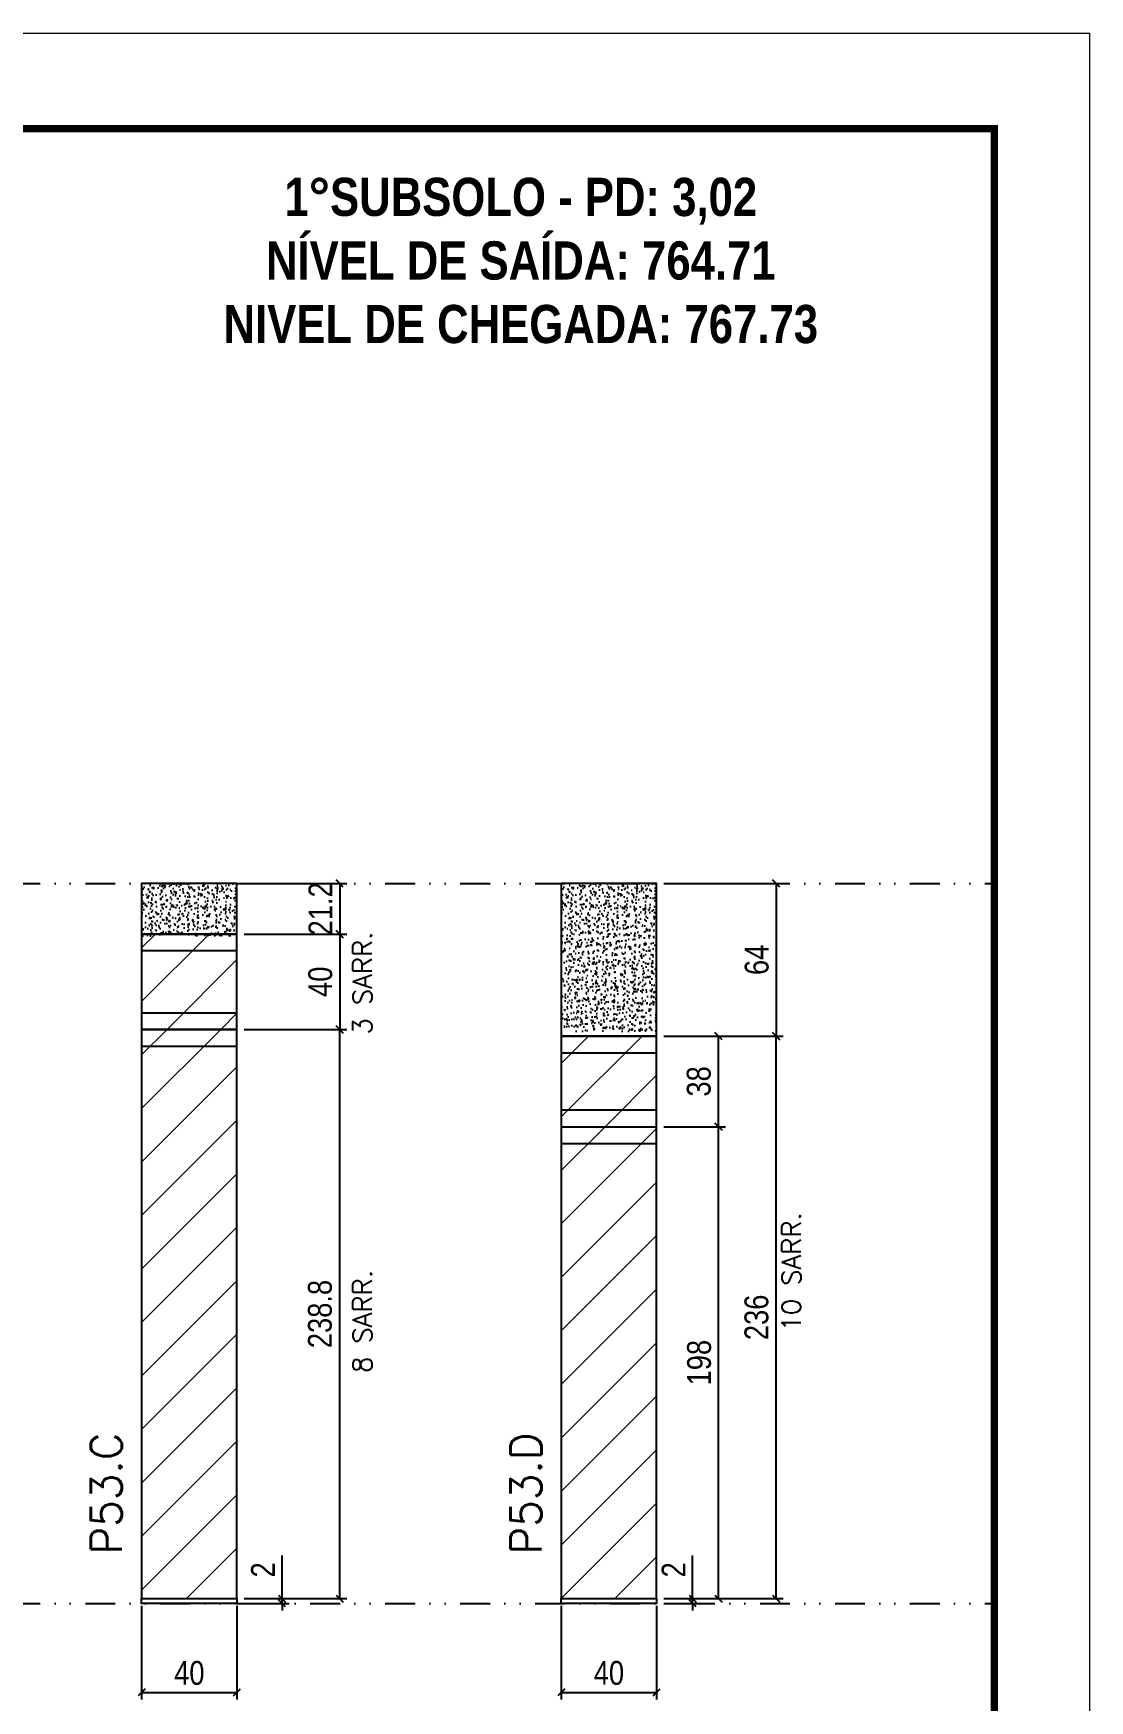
# Model space of a CAD drawing. Extents: x 2102 to 8383, y -13264 to 2718.
# Drawn here: x 7940 to 8383, y -6022 to -5322 of the extents above; entities that cross this region are included whole.
import ezdxf

# ---------------------------------------------------------------- set-up
doc = ezdxf.new("R2010")
doc.units = 0
doc.linetypes.add('DASHED', pattern=[0.75, 0.5, -0.25])
doc.linetypes.add('DIVIDE2', pattern=[0.625, 0.25, -0.125, 0, -0.125, 0, -0.125])
for name, color, linetype in [('COTA', 241, 'Continuous'), ('NOMENCLATURA', 7, 'Continuous'), ('Nível', 160, 'Continuous'), ('Painéis', 200, 'Continuous'), ('SARR_2.2x7', 40, 'Continuous')]:
    doc.layers.add(name, color=color, linetype=linetype)
for name, color, linetype, lineweight in [('Folhas', 255, 'Continuous', 9), ('Hachura', 251, 'Continuous', 9), ('SARRAFO DE PRESSAO', 251, 'DASHED', 9), ('Texto Seção', 7, 'Continuous', 15)]:
    doc.layers.add(name, color=color, linetype=linetype, lineweight=lineweight)
doc.styles.add('COTA TECNICA', font='techl___.ttf', dxfattribs={"height": 10})
doc.styles.add('COTA TECNICA-50', font='techl___.ttf', dxfattribs={"height": 10})
doc.styles.add('REGUA-120', font='ROMANS.shx', dxfattribs={"height": 15})
doc.styles.add('ROMANC', font='techb___.ttf', dxfattribs={"height": 2.5})
doc.styles.add('ROMANS', font='romans.shx')
doc.dimstyles.new('COTA PAINEL-50', dxfattribs={"dimtxt": 10, "dimasz": 3, "dimexe": 3, "dimexo": 3, "dimgap": 3, "dimtad": 1, "dimdec": 1, "dimzin": 12, "dimdsep": 46, "dimtxsty": 'COTA TECNICA-50', "dimblk1": 'OBLIQUE', "dimblk2": 'OBLIQUE', "dimsah": 1, "dimcen": 0.9, "dimclrd": 4, "dimclre": 4, "dimclrt": 240, "dimadec": 1, "dimazin": 3, "dimtfac": 1, "dimtdec": 1, "dimtmove": 0, "dimatfit": 3, "dimfxl": 1, "dimtolj": 1, "dimtzin": 12, "dimarcsym": 0})
doc.dimstyles.new('PAINEL', dxfattribs={"dimtxt": 10, "dimasz": 3, "dimexe": 3, "dimexo": 3, "dimgap": 3, "dimtad": 1, "dimdec": 1, "dimzin": 12, "dimdsep": 46, "dimtxsty": 'COTA TECNICA', "dimblk1": 'OBLIQUE', "dimblk2": 'OBLIQUE', "dimsah": 1, "dimcen": 0.9, "dimclrd": 4, "dimclre": 4, "dimclrt": 240, "dimadec": 1, "dimazin": 3, "dimtfac": 1, "dimtdec": 1, "dimtmove": 0, "dimatfit": 3, "dimfxl": 1, "dimtolj": 1, "dimtzin": 12, "dimarcsym": 0})
pattern_1 = [(45, (-122123.216, -31374.027), (-11.2253202, 11.2253202), [])]

# ---------------------------------------------------------------- blocks, each defined once
blk = doc.blocks.new('9999999999')
at = {"layer": 'Folhas'}
blk.add_lwpolyline([(98138.98, 34190.21), (99623.98, 34190.21), (99623.98, 35240.21), (98138.98, 35240.21)], close=True, dxfattribs=at)
at = {"layer": 'Folhas', "color": 30, "const_width": 3}
blk.add_lwpolyline([(98213.98, 34230.21), (99583.98, 34230.21), (99583.98, 35200.21), (98213.98, 35200.21)], close=True, dxfattribs=at)
blk = doc.blocks.new('_Oblique')
at = {"color": 0, "linetype": 'ByBlock', "lineweight": -2}
blk.add_line((-0.5, -0.5), (0.5, 0.5), dxfattribs=at)
blk = doc.blocks.new('*D484')
at = {"layer": 'COTA', "color": 4, "lineweight": -2, "transparency": 16777216}
for p, q in [((7985.03, -5982.14), (7985.03, -6021.49)), ((8025.03, -5982.14), (8025.03, -6021.49)), ((7985.03, -6018.49), (8025.03, -6018.49))]:
    blk.add_line(p, q, dxfattribs=at)
at = {"layer": 'Defpoints', "color": 0, "transparency": 16777216}
for p in [(7985.03, -5979.14), (8025.03, -5979.14), (8025.03, -6018.49)]:
    blk.add_point(p, dxfattribs=at)
at = {"layer": 'COTA', "color": 4, "lineweight": -2, "transparency": 16777216, "xscale": 3, "yscale": 3, "zscale": 3, "rotation": 180}
blk.add_blockref('_Oblique', (7985.03, -6018.49), dxfattribs=at)
at = {"layer": 'COTA', "color": 4, "lineweight": -2, "transparency": 16777216, "xscale": 3, "yscale": 3, "zscale": 3}
blk.add_blockref('_Oblique', (8025.03, -6018.49), dxfattribs=at)
at = {"layer": 'COTA', "color": 240, "transparency": 16777216, "insert": (8005.03, -6010.38), "char_height": 10, "attachment_point": 5, "style": 'COTA TECNICA'}
blk.add_mtext('\\A1;40', dxfattribs=at)
blk = doc.blocks.new('*D485')
at = {"layer": 'COTA', "color": 4, "lineweight": -2, "transparency": 16777216}
for p, q in [((8043.94, -5979.14), (8043.94, -5961.03)), ((8028.03, -5979.14), (8046.94, -5979.14)), ((8043.94, -5981.14), (8043.94, -5979.14)), ((8028.03, -5981.14), (8046.94, -5981.14)), ((8043.94, -5981.14), (8043.94, -5984.14))]:
    blk.add_line(p, q, dxfattribs=at)
at = {"layer": 'Defpoints', "color": 0, "transparency": 16777216}
for p in [(8025.03, -5979.14), (8043.94, -5979.14), (8025.03, -5981.14)]:
    blk.add_point(p, dxfattribs=at)
at = {"layer": 'COTA', "color": 4, "lineweight": -2, "transparency": 16777216, "xscale": 3, "yscale": 3, "zscale": 3}
for p, rotation in [((8043.94, -5979.14), 270), ((8043.94, -5981.14), 90)]:
    blk.add_blockref('_Oblique', p, dxfattribs=dict(at, rotation=rotation))
at = {"layer": 'COTA', "color": 240, "transparency": 16777216, "insert": (8035.94, -5967.08), "char_height": 10, "attachment_point": 5, "rotation": 90, "style": 'COTA TECNICA-50'}
blk.add_mtext('\\A1;2', dxfattribs=at)
blk = doc.blocks.new('*D1179')
at = {"layer": 'COTA', "color": 4, "linetype": 'ByBlock', "lineweight": -2, "transparency": 16777216}
for p, q in [((8028.03, -5740.34), (8071.11, -5740.34)), ((8068.11, -5979.14), (8068.11, -5740.34)), ((8028.03, -5979.14), (8071.11, -5979.14))]:
    blk.add_line(p, q, dxfattribs=at)
at = {"layer": 'Defpoints', "color": 0, "linetype": 'ByBlock', "transparency": 16777216}
for p in [(8025.03, -5740.34), (8068.11, -5740.34), (8025.03, -5979.14)]:
    blk.add_point(p, dxfattribs=at)
at = {"layer": 'COTA', "color": 4, "linetype": 'ByBlock', "lineweight": -2, "transparency": 16777216, "xscale": 3, "yscale": 3, "zscale": 3}
for p, rotation in [((8068.11, -5740.34), 90), ((8068.11, -5979.14), 270)]:
    blk.add_blockref('_Oblique', p, dxfattribs=dict(at, rotation=rotation))
at = {"layer": 'COTA', "color": 240, "linetype": 'ByBlock', "transparency": 16777216, "insert": (8059.87, -5859.74), "char_height": 10, "attachment_point": 5, "rotation": 90, "style": 'COTA TECNICA'}
blk.add_mtext('\\A1;238.8', dxfattribs=at)
blk = doc.blocks.new('*D486')
at = {"layer": 'COTA', "color": 4, "lineweight": -2, "transparency": 16777216}
for p, q in [((8161.09, -5982.14), (8161.09, -6021.49)), ((8201.09, -5982.14), (8201.09, -6021.49)), ((8161.09, -6018.49), (8201.09, -6018.49))]:
    blk.add_line(p, q, dxfattribs=at)
at = {"layer": 'Defpoints', "color": 0, "transparency": 16777216}
for p in [(8161.09, -5979.14), (8201.09, -5979.14), (8201.09, -6018.49)]:
    blk.add_point(p, dxfattribs=at)
at = {"layer": 'COTA', "color": 4, "lineweight": -2, "transparency": 16777216, "xscale": 3, "yscale": 3, "zscale": 3, "rotation": 180}
blk.add_blockref('_Oblique', (8161.09, -6018.49), dxfattribs=at)
at = {"layer": 'COTA', "color": 4, "lineweight": -2, "transparency": 16777216, "xscale": 3, "yscale": 3, "zscale": 3}
blk.add_blockref('_Oblique', (8201.09, -6018.49), dxfattribs=at)
at = {"layer": 'COTA', "color": 240, "transparency": 16777216, "insert": (8181.09, -6010.38), "char_height": 10, "attachment_point": 5, "style": 'COTA TECNICA'}
blk.add_mtext('\\A1;40', dxfattribs=at)
blk = doc.blocks.new('*D487')
at = {"layer": 'COTA', "color": 4, "lineweight": -2, "transparency": 16777216}
for p, q in [((8216.21, -5979.14), (8216.21, -5961.03)), ((8204.09, -5979.14), (8219.21, -5979.14)), ((8216.21, -5981.14), (8216.21, -5979.14)), ((8204.09, -5981.14), (8219.21, -5981.14)), ((8216.21, -5981.14), (8216.21, -5984.14))]:
    blk.add_line(p, q, dxfattribs=at)
at = {"layer": 'Defpoints', "color": 0, "transparency": 16777216}
for p in [(8201.09, -5979.14), (8216.21, -5979.14), (8201.09, -5981.14)]:
    blk.add_point(p, dxfattribs=at)
at = {"layer": 'COTA', "color": 4, "lineweight": -2, "transparency": 16777216, "xscale": 3, "yscale": 3, "zscale": 3}
for p, rotation in [((8216.21, -5979.14), 270), ((8216.21, -5981.14), 90)]:
    blk.add_blockref('_Oblique', p, dxfattribs=dict(at, rotation=rotation))
at = {"layer": 'COTA', "color": 240, "transparency": 16777216, "insert": (8208.21, -5967.08), "char_height": 10, "attachment_point": 5, "rotation": 90, "style": 'COTA TECNICA-50'}
blk.add_mtext('\\A1;2', dxfattribs=at)
blk = doc.blocks.new('*D1180')
at = {"layer": 'COTA', "color": 4, "linetype": 'ByBlock', "lineweight": -2, "transparency": 16777216}
for p, q in [((8204.09, -5679.14), (8254.24, -5679.14)), ((8251.24, -5679.14), (8251.24, -5743.14)), ((8204.09, -5743.14), (8254.24, -5743.14))]:
    blk.add_line(p, q, dxfattribs=at)
at = {"layer": 'Defpoints', "color": 0, "linetype": 'ByBlock', "transparency": 16777216}
for p in [(8201.09, -5679.14), (8201.09, -5743.14), (8251.24, -5743.14)]:
    blk.add_point(p, dxfattribs=at)
at = {"layer": 'COTA', "color": 4, "linetype": 'ByBlock', "lineweight": -2, "transparency": 16777216, "xscale": 3, "yscale": 3, "zscale": 3}
for p, rotation in [((8251.24, -5679.14), 90), ((8251.24, -5743.14), 270)]:
    blk.add_blockref('_Oblique', p, dxfattribs=dict(at, rotation=rotation))
at = {"layer": 'COTA', "color": 240, "linetype": 'ByBlock', "transparency": 16777216, "insert": (8243.14, -5711.14), "char_height": 10, "attachment_point": 5, "rotation": 90, "style": 'COTA TECNICA'}
blk.add_mtext('\\A1;64', dxfattribs=at)
blk = doc.blocks.new('*D1181')
at = {"layer": 'COTA', "color": 4, "linetype": 'ByBlock', "lineweight": -2, "transparency": 16777216}
for p, q in [((8204.09, -5743.14), (8254.24, -5743.14)), ((8251.24, -5979.14), (8251.24, -5743.14)), ((8204.09, -5979.14), (8254.24, -5979.14))]:
    blk.add_line(p, q, dxfattribs=at)
at = {"layer": 'Defpoints', "color": 0, "linetype": 'ByBlock', "transparency": 16777216}
for p in [(8201.09, -5743.14), (8251.24, -5743.14), (8201.09, -5979.14)]:
    blk.add_point(p, dxfattribs=at)
at = {"layer": 'COTA', "color": 4, "linetype": 'ByBlock', "lineweight": -2, "transparency": 16777216, "xscale": 3, "yscale": 3, "zscale": 3}
for p, rotation in [((8251.24, -5743.14), 90), ((8251.24, -5979.14), 270)]:
    blk.add_blockref('_Oblique', p, dxfattribs=dict(at, rotation=rotation))
at = {"layer": 'COTA', "color": 240, "linetype": 'ByBlock', "transparency": 16777216, "insert": (8243.02, -5861.14), "char_height": 10, "attachment_point": 5, "rotation": 90, "style": 'COTA TECNICA'}
blk.add_mtext('\\A1;236', dxfattribs=at)
blk = doc.blocks.new('*D1182')
at = {"layer": 'COTA', "color": 4, "linetype": 'ByBlock', "lineweight": -2, "transparency": 16777216}
for p, q in [((8204.09, -5781.14), (8230.06, -5781.14)), ((8227.06, -5979.14), (8227.06, -5781.14)), ((8204.09, -5979.14), (8230.06, -5979.14))]:
    blk.add_line(p, q, dxfattribs=at)
at = {"layer": 'Defpoints', "color": 0, "linetype": 'ByBlock', "transparency": 16777216}
for p in [(8201.09, -5781.14), (8227.06, -5781.14), (8201.09, -5979.14)]:
    blk.add_point(p, dxfattribs=at)
at = {"layer": 'COTA', "color": 4, "linetype": 'ByBlock', "lineweight": -2, "transparency": 16777216, "xscale": 3, "yscale": 3, "zscale": 3}
for p, rotation in [((8227.06, -5781.14), 90), ((8227.06, -5979.14), 270)]:
    blk.add_blockref('_Oblique', p, dxfattribs=dict(at, rotation=rotation))
at = {"layer": 'COTA', "color": 240, "linetype": 'ByBlock', "transparency": 16777216, "insert": (8218.96, -5880.14), "char_height": 10, "attachment_point": 5, "rotation": 90, "style": 'COTA TECNICA'}
blk.add_mtext('\\A1;198', dxfattribs=at)
blk = doc.blocks.new('*D1183')
at = {"layer": 'COTA', "color": 4, "linetype": 'ByBlock', "lineweight": -2, "transparency": 16777216}
for p, q in [((8204.09, -5743.14), (8230.06, -5743.14)), ((8227.06, -5781.14), (8227.06, -5743.14)), ((8204.09, -5781.14), (8230.06, -5781.14))]:
    blk.add_line(p, q, dxfattribs=at)
at = {"layer": 'Defpoints', "color": 0, "linetype": 'ByBlock', "transparency": 16777216}
for p in [(8201.09, -5743.14), (8227.06, -5743.14), (8201.09, -5781.14)]:
    blk.add_point(p, dxfattribs=at)
at = {"layer": 'COTA', "color": 4, "linetype": 'ByBlock', "lineweight": -2, "transparency": 16777216, "xscale": 3, "yscale": 3, "zscale": 3}
for p, rotation in [((8227.06, -5743.14), 90), ((8227.06, -5781.14), 270)]:
    blk.add_blockref('_Oblique', p, dxfattribs=dict(at, rotation=rotation))
at = {"layer": 'COTA', "color": 240, "linetype": 'ByBlock', "transparency": 16777216, "insert": (8218.82, -5762.14), "char_height": 10, "attachment_point": 5, "rotation": 90, "style": 'COTA TECNICA'}
blk.add_mtext('\\A1;38', dxfattribs=at)
blk = doc.blocks.new('*D1035')
at = {"layer": 'COTA', "color": 4, "linetype": 'ByBlock', "lineweight": -2, "transparency": 16777216}
for p, q in [((8028.03, -5679.14), (8071.11, -5679.14)), ((8068.11, -5679.14), (8068.11, -5700.34)), ((8028.03, -5700.34), (8071.11, -5700.34))]:
    blk.add_line(p, q, dxfattribs=at)
at = {"layer": 'Defpoints', "color": 0, "linetype": 'ByBlock', "transparency": 16777216}
for p in [(8025.03, -5679.14), (8025.03, -5700.34), (8068.11, -5700.34)]:
    blk.add_point(p, dxfattribs=at)
at = {"layer": 'COTA', "color": 4, "linetype": 'ByBlock', "lineweight": -2, "transparency": 16777216, "xscale": 3, "yscale": 3, "zscale": 3}
for p, rotation in [((8068.11, -5679.14), 90), ((8068.11, -5700.34), 270)]:
    blk.add_blockref('_Oblique', p, dxfattribs=dict(at, rotation=rotation))
at = {"layer": 'COTA', "color": 240, "linetype": 'ByBlock', "transparency": 16777216, "insert": (8060.06, -5689.74), "char_height": 10, "attachment_point": 5, "rotation": 90, "style": 'COTA TECNICA'}
blk.add_mtext('\\A1;21.2', dxfattribs=at)
blk = doc.blocks.new('*D248')
at = {"layer": 'COTA', "color": 4, "linetype": 'ByBlock', "lineweight": -2, "transparency": 16777216}
for p, q in [((8028.03, -5700.34), (8071.11, -5700.34)), ((8068.11, -5700.34), (8068.11, -5740.34)), ((8028.03, -5740.34), (8071.11, -5740.34))]:
    blk.add_line(p, q, dxfattribs=at)
at = {"layer": 'Defpoints', "color": 0, "linetype": 'ByBlock', "transparency": 16777216}
for p in [(8025.03, -5700.34), (8025.03, -5740.34), (8068.11, -5740.34)]:
    blk.add_point(p, dxfattribs=at)
at = {"layer": 'COTA', "color": 4, "linetype": 'ByBlock', "lineweight": -2, "transparency": 16777216, "xscale": 3, "yscale": 3, "zscale": 3}
for p, rotation in [((8068.11, -5700.34), 90), ((8068.11, -5740.34), 270)]:
    blk.add_blockref('_Oblique', p, dxfattribs=dict(at, rotation=rotation))
at = {"layer": 'COTA', "color": 240, "linetype": 'ByBlock', "transparency": 16777216, "insert": (8060.01, -5720.34), "char_height": 10, "attachment_point": 5, "rotation": 90, "style": 'COTA TECNICA'}
blk.add_mtext('\\A1;40', dxfattribs=at)

msp = doc.modelspace()

# ---------------------------------------------------------------- hatches: boundary and pattern name
at = {"layer": 'COTA', "linetype": 'ByBlock'}
h = msp.add_hatch(dxfattribs=at)
h.set_pattern_fill('AR-CONC', color=256, scale=0.03)
h.set_pattern_definition([(50, (-123740.071, -34894.553), (5.46554007, -0.47817257), [0.5715, -6.2865]), (355, (-123740.071, -34894.553), (-1.05730264, 5.73170536), [0.4572, -5.02921753]), (100.4514447, (-123739.6154, -34894.5927), (4.40823741, 5.25353256), [0.48570026, -5.34270734]), (46.1842, (-123740.071, -34893.029), (8.13237123, -1.26126984), [0.85725, -9.42975]), (96.6355576, (-123739.393, -34893.134), (7.122124, 7.42278374), [0.7285507, -8.01406824]), (351.184151, (-123740.071, -34893.029), (7.122124, 7.42278374), [0.685799, -7.54379196]), (21, (-123739.309, -34893.41), (4.54843174, -3.06795595), [0.5715, -6.2865]), (326, (-123739.309, -34893.41), (1.85406085, 5.52563898), [0.4572, -5.0292]), (71.451445, (-123738.93, -34893.6655), (6.40249258, 2.45768307), [0.48570026, -5.34269813]), (37.5, (-123740.0709, -34894.5528), (0.092658098, 2.536651166), [0, -4.96824, 0, -5.1054, 0, -5.04825]), (7.5, (-123740.0709, -34894.5528), (2.004589875, 3.005417245), [0, -2.91084, 0, -4.85394, 0, -1.92405]), (327.5, (-123741.7701, -34894.5528), (4.067717855, -0.17186232), [0, -1.905, 0, -5.9436, 0, -7.8867]), (317.5, (-123742.532, -34894.5528), (4.44387544, 0.76279473), [0, -2.4765, 0, -3.94716, 0, -5.6007])])
h.paths.add_polyline_path([(7985.03, -5701.14), (8025.03, -5701.14), (8025.03, -5679.14), (7985.03, -5679.14)])
h = msp.add_hatch(dxfattribs=at)
h.set_pattern_fill('AR-CONC', color=256, scale=0.03)
h.set_pattern_definition([(50, (-123564.014, -34894.553), (5.46554007, -0.47817257), [0.5715, -6.2865]), (355, (-123564.014, -34894.553), (-1.05730264, 5.73170536), [0.4572, -5.02921753]), (100.4514447, (-123563.5586, -34894.5927), (4.40823741, 5.25353256), [0.48570026, -5.34270734]), (46.1842, (-123564.014, -34893.029), (8.13237123, -1.26126984), [0.85725, -9.42975]), (96.6355576, (-123563.336, -34893.134), (7.122124, 7.42278374), [0.7285507, -8.01406824]), (351.184151, (-123564.014, -34893.029), (7.122124, 7.42278374), [0.685799, -7.54379196]), (21, (-123563.252, -34893.41), (4.54843174, -3.06795595), [0.5715, -6.2865]), (326, (-123563.252, -34893.41), (1.85406085, 5.52563898), [0.4572, -5.0292]), (71.451445, (-123562.873, -34893.6655), (6.40249258, 2.45768307), [0.48570026, -5.34269813]), (37.5, (-123564.014, -34894.5528), (0.092658098, 2.536651166), [0, -4.96824, 0, -5.1054, 0, -5.04825]), (7.5, (-123564.014, -34894.5528), (2.004589875, 3.005417245), [0, -2.91084, 0, -4.85394, 0, -1.92405]), (327.5, (-123565.7133, -34894.5528), (4.067717855, -0.17186232), [0, -1.905, 0, -5.9436, 0, -7.8867]), (317.5, (-123566.4753, -34894.5528), (4.44387544, 0.76279473), [0, -2.4765, 0, -3.94716, 0, -5.6007])])
h.paths.add_polyline_path([(8161.09, -5741.14), (8201.09, -5741.14), (8201.09, -5679.14), (8161.09, -5679.14)])
at = {"layer": 'Hachura', "linetype": 'ByBlock'}
h = msp.add_hatch(dxfattribs=at)
h.set_pattern_fill('ANSI31', color=256, scale=5)
h.set_pattern_definition(pattern_1)
h.paths.add_polyline_path([(7985.03, -5700.34), (7985.03, -5740.34), (8025.03, -5740.34), (8025.03, -5700.34)])
h = msp.add_hatch(dxfattribs=at)
h.set_pattern_fill('ANSI31', color=256, scale=5)
h.set_pattern_definition(pattern_1)
h.paths.add_polyline_path([(8025.03, -5740.34), (7985.03, -5740.34), (7985.03, -5979.14), (8025.03, -5979.14)])
h = msp.add_hatch(dxfattribs=at)
h.set_pattern_fill('ANSI31', color=256, scale=5)
h.set_pattern_definition(pattern_1)
h.paths.add_polyline_path([(8201.09, -5743.14), (8161.09, -5743.14), (8161.09, -5781.14), (8201.09, -5781.14)])
h = msp.add_hatch(dxfattribs=at)
h.set_pattern_fill('ANSI31', color=256, scale=5)
h.set_pattern_definition(pattern_1)
h.paths.add_polyline_path([(8201.09, -5781.14), (8161.09, -5781.14), (8161.09, -5979.14), (8201.09, -5979.14)])

# ---------------------------------------------------------------- linework, layer by layer
at = {"layer": 'COTA', "linetype": 'ByBlock'}
for points in [[(7985.03, -5700.34), (8025.03, -5700.34), (8025.03, -5679.14), (7985.03, -5679.14)], [(8161.09, -5743.14), (8201.09, -5743.14), (8201.09, -5679.14), (8161.09, -5679.14)]]:
    msp.add_lwpolyline(points, close=True, dxfattribs=at)
at = {"layer": 'Nível', "color": 4, "linetype": 'DIVIDE2', "ltscale": 50}
for p, q in [((7332.44, -5679.14), (8342.78, -5679.14)), ((7332.44, -5981.14), (8342.78, -5981.14))]:
    msp.add_line(p, q, dxfattribs=at)
at = {"layer": 'Painéis', "linetype": 'ByBlock'}
for p, q in [((8025.03, -5700.34), (7985.03, -5700.34)), ((7985.03, -5700.34), (7985.03, -5740.34)), ((8025.03, -5740.34), (8025.03, -5700.34)), ((7985.03, -5740.34), (8025.03, -5740.34))]:
    msp.add_line(p, q, dxfattribs=at)
at = {"layer": 'Painéis'}
msp.add_line((8161.09, -5781.14), (8201.09, -5781.14), dxfattribs=at)
for points in [[(7985.03, -5979.14), (8025.03, -5979.14), (8025.03, -5740.34), (7985.03, -5740.34)], [(8161.09, -5979.14), (8201.09, -5979.14), (8201.09, -5743.14), (8161.09, -5743.14)], [(8161.09, -5743.14), (8201.09, -5743.14), (8201.09, -5743.14), (8161.09, -5743.14)], [(7985.03, -5979.14), (8025.03, -5979.14), (8025.03, -5981.14), (7985.03, -5981.14)], [(8161.09, -5979.14), (8201.09, -5979.14), (8201.09, -5981.14), (8161.09, -5981.14)]]:
    msp.add_lwpolyline(points, close=True, dxfattribs=at)
at = {"layer": 'SARR_2.2x7'}
for p, q in [((8025.03, -5707.34), (7985.03, -5707.34)), ((7985.03, -5733.34), (8025.03, -5733.34)), ((7985.03, -5747.34), (8025.03, -5747.34)), ((8161.09, -5750.14), (8201.09, -5750.14)), ((8161.09, -5774.14), (8201.09, -5774.14)), ((8161.09, -5788.14), (8201.09, -5788.14))]:
    msp.add_line(p, q, dxfattribs=at)

# ---------------------------------------------------------------- block references
at = {"layer": 'SARRAFO DE PRESSAO', "color": 6, "linetype": 'ByBlock'}
msp.add_blockref('9999999999', (-91241.19, -40562.63), dxfattribs=at)

# ---------------------------------------------------------------- texts
at = {"layer": 'NOMENCLATURA', "color": 2, "insert": (8144.11, -5356.36), "char_height": 16, "attachment_point": 2, "style": 'ROMANC'}
msp.add_mtext_dynamic_manual_height_columns('\\P1°SUBSOLO - PD: 3,02\\PNÍVEL DE SAÍDA: 764.71\\PNIVEL DE CHEGADA: 767.73', width=300.2766, gutter_width=1, heights=[0], dxfattribs=at)
at = {"layer": 'Texto Seção', "linetype": 'Continuous', "style": 'ROMANS'}
for s, p in [('3 SARR.', (8081.62, -5742.47)), ('10 SARR.', (8261.6, -5867.06)), ('8 SARR.', (8081.62, -5884.45))]:
    msp.add_text(s, height=8, rotation=90, dxfattribs=at).set_placement(p)
at = {"layer": 'Texto Seção', "char_height": 13, "width": 285.3299, "attachment_point": 7, "rotation": 90, "style": 'REGUA-120'}
for s, insert in [('P53.C', (7976.7, -5960.67)), ('P53.D', (8152.76, -5960.67))]:
    msp.add_mtext(s, dxfattribs=dict(at, insert=insert))

# ---------------------------------------------------------------- dimensions: what is measured, and where the dimension line sits
at = {"layer": 'COTA', "linetype": 'ByBlock'}
dim = msp.add_linear_dim(base=(8068.11, -5700.34), p1=(8025.03, -5679.14), p2=(8025.03, -5700.34), angle=90, dimstyle='PAINEL', dxfattribs=at)
dim.commit()
dim.dimension.update_dxf_attribs({"geometry": '*D1035', "text_midpoint": (8068.11, -5689.74), "dimtype": 160})
for base, p1, p2, picture, middle in [((8251.24, -5743.14), (8201.09, -5679.14), (8201.09, -5743.14), '*D1180', (8243.14, -5711.14)), ((8068.11, -5740.34), (8025.03, -5700.34), (8025.03, -5740.34), '*D248', (8060.01, -5720.34)), ((8068.11, -5740.34), (8025.03, -5979.14), (8025.03, -5740.34), '*D1179', (8059.87, -5859.74)), ((8251.24, -5743.14), (8201.09, -5979.14), (8201.09, -5743.14), '*D1181', (8243.02, -5861.14)), ((8227.06, -5781.14), (8201.09, -5979.14), (8201.09, -5781.14), '*D1182', (8218.96, -5880.14))]:
    dim = msp.add_linear_dim(base=base, p1=p1, p2=p2, angle=90, dimstyle='PAINEL', dxfattribs=at)
    dim.commit()
    dim.dimension.update_dxf_attribs({"geometry": picture, "text_midpoint": middle})
dim = msp.add_linear_dim(base=(8227.06, -5743.14), p1=(8201.09, -5781.14), p2=(8201.09, -5743.14), angle=90, dimstyle='PAINEL', override={"dimtmove": 1}, dxfattribs=at)
dim.commit()
dim.dimension.update_dxf_attribs({"geometry": '*D1183', "text_midpoint": (8218.82, -5762.14)})
at = {"layer": 'COTA'}
for base, p1, p2, picture, middle in [((8043.94, -5979.14), (8025.03, -5981.14), (8025.03, -5979.14), '*D485', (8043.94, -5967.08)), ((8216.21, -5979.14), (8201.09, -5981.14), (8201.09, -5979.14), '*D487', (8216.21, -5967.08))]:
    dim = msp.add_linear_dim(base=base, p1=p1, p2=p2, angle=90, dimstyle='COTA PAINEL-50', dxfattribs=at)
    dim.commit()
    dim.dimension.update_dxf_attribs({"geometry": picture, "text_midpoint": middle, "dimtype": 160})
for base, p1, p2, picture, middle in [((8025.03, -6018.49), (7985.03, -5979.14), (8025.03, -5979.14), '*D484', (8005.03, -6010.38)), ((8201.09, -6018.49), (8161.09, -5979.14), (8201.09, -5979.14), '*D486', (8181.09, -6010.38))]:
    dim = msp.add_linear_dim(base=base, p1=p1, p2=p2, dimstyle='PAINEL', override={"dimarcsym": 2}, dxfattribs=at)
    dim.commit()
    dim.dimension.update_dxf_attribs({"geometry": picture, "text_midpoint": middle})

doc.saveas('drawing.dxf')
